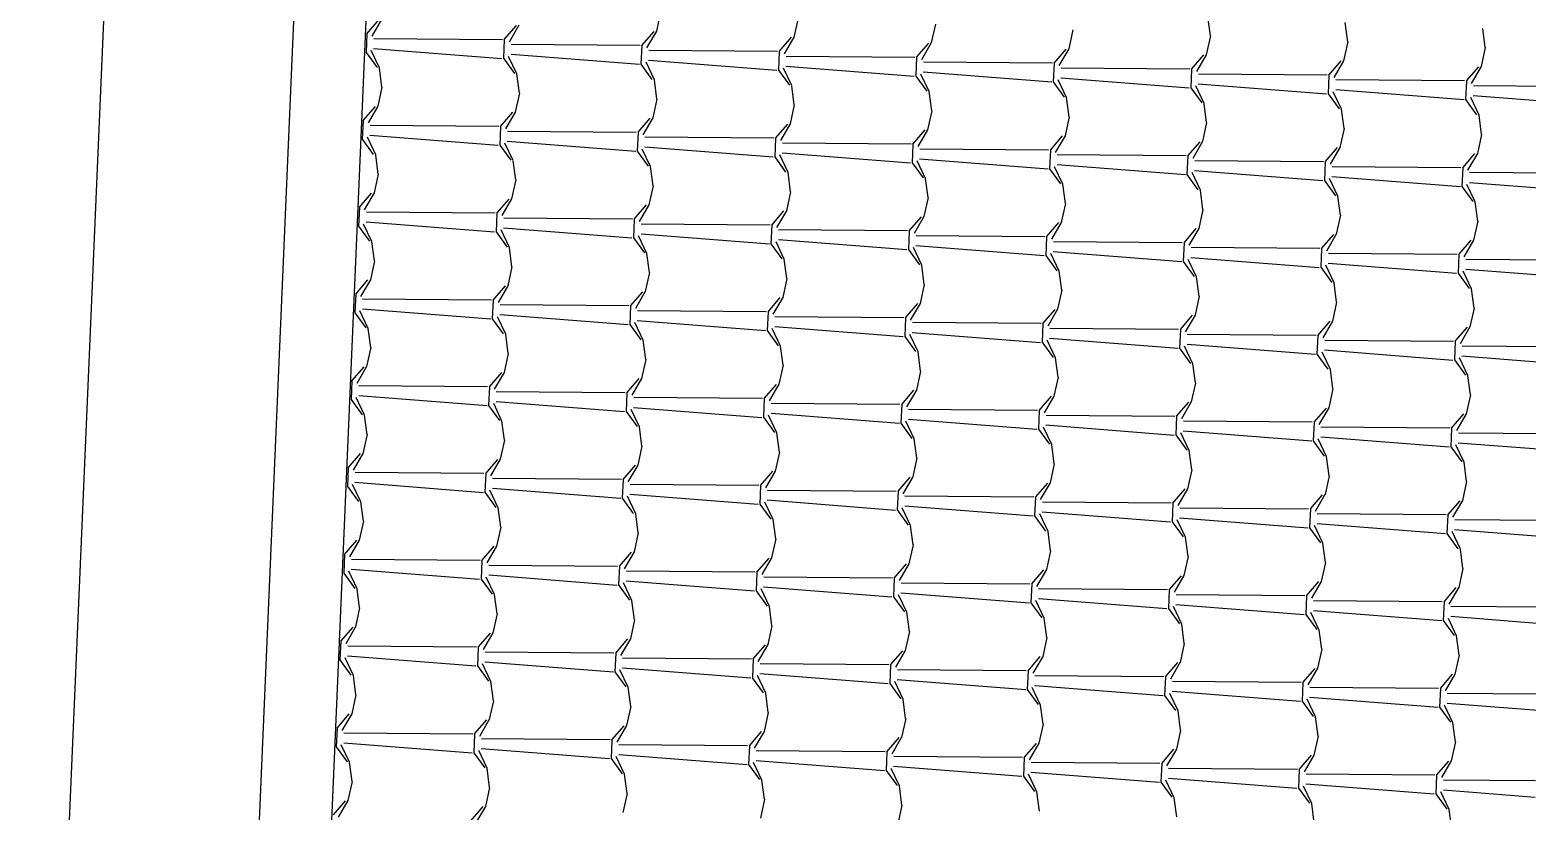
# Model space of a CAD drawing. Extents: x 1037 to 14540, y 1034 to 18285.
# Drawn here: x 6013.7 to 6427.2, y 2553.9 to 2769.7 of the extents above; entities that cross this region are included whole.
import ezdxf

# ---------------------------------------------------------------- set-up
doc = ezdxf.new("R2010")
doc.units = 0
doc.header["$LTSCALE"] = 100
doc.header["$MEASUREMENT"] = 0
doc.layers.get('0').update_dxf_attribs({"color": 240, "linetype": 'CONTINUOUS'})
doc.layers.add('proiezioni', color=252, linetype='CONTINUOUS')
doc.layers.add('retini copertura', color=32, linetype='CONTINUOUS')

# ---------------------------------------------------------------- blocks, each defined once
blk = doc.blocks.new('*X1855')
at = {"color": 0}
for p, q in [((7.6733, 27.6736), (7.7071, 27.7128)), ((7.7137, 27.7133), (7.6867, 27.6669)), ((8.4846, 27.733), (8.473, 27.6807)), ((8.8642, 27.7167), (8.8527, 27.6644)), ((10.0032, 27.6679), (9.9962, 27.721)), ((7.6733, 27.6736), (7.671, 27.622)), ((8.0529, 27.6573), (8.0867, 27.6965)), ((8.0934, 27.697), (8.0663, 27.6507)), ((8.4326, 27.641), (8.4664, 27.6802)), ((8.473, 27.6807), (8.446, 27.6344)), ((9.2439, 27.7004), (9.2323, 27.6481)), ((9.6235, 27.6842), (9.612, 27.6318)), ((10.0032, 27.6679), (9.9917, 27.6155)), ((10.3828, 27.6516), (10.3758, 27.7048)), ((10.7625, 27.6353), (10.7555, 27.6885)), ((7.708, 27.579), (7.685, 27.6275)), ((7.6917, 27.6332), (8.0464, 27.6055)), ((7.6924, 27.6609), (8.0481, 27.6581)), ((8.0529, 27.6573), (8.0507, 27.6057)), ((8.072, 27.6446), (8.4277, 27.6418)), ((8.4326, 27.641), (8.4303, 27.5894)), ((8.4517, 27.6283), (8.8074, 27.6255)), ((8.8122, 27.6248), (8.81, 27.5731)), ((8.8122, 27.6247), (8.846, 27.6639)), ((8.8527, 27.6644), (8.8256, 27.6181)), ((9.1919, 27.6085), (9.2257, 27.6476)), ((9.2323, 27.6481), (9.2053, 27.6018)), ((9.5715, 27.5922), (9.6053, 27.6313)), ((9.612, 27.6318), (9.5849, 27.5855)), ((10.3829, 27.6516), (10.3713, 27.5992)), ((10.7625, 27.6353), (10.751, 27.5829)), ((7.671, 27.622), (7.7014, 27.5801)), ((8.0507, 27.6057), (8.081, 27.5638)), ((8.0876, 27.5627), (8.0646, 27.6112)), ((8.0714, 27.6169), (8.426, 27.5892)), ((8.4303, 27.5894), (8.4607, 27.5475)), ((8.4673, 27.5465), (8.4443, 27.5949)), ((8.451, 27.6007), (8.8057, 27.5729)), ((8.8307, 27.5844), (9.1853, 27.5567)), ((8.8313, 27.612), (9.187, 27.6092)), ((9.1919, 27.6085), (9.1896, 27.5568)), ((9.211, 27.5957), (9.5667, 27.5929)), ((9.5715, 27.5922), (9.5693, 27.5405)), ((9.9512, 27.5759), (9.985, 27.615)), ((9.9916, 27.6155), (9.9646, 27.5692)), ((10.3308, 27.5596), (10.3646, 27.5987)), ((10.3713, 27.5992), (10.3442, 27.5529)), ((10.7509, 27.5829), (10.7239, 27.5366)), ((7.715, 27.5258), (7.7079, 27.579)), ((8.0946, 27.5096), (8.0876, 27.5627)), ((8.4743, 27.4933), (8.4673, 27.5464)), ((8.81, 27.5731), (8.8403, 27.5312)), ((8.8469, 27.5302), (8.8239, 27.5786)), ((9.1896, 27.5568), (9.22, 27.5149)), ((9.2266, 27.5139), (9.2036, 27.5623)), ((9.2103, 27.5681), (9.565, 27.5404)), ((9.6062, 27.4976), (9.5832, 27.546)), ((9.59, 27.5518), (9.9447, 27.5241)), ((9.5906, 27.5794), (9.9463, 27.5766)), ((9.9512, 27.5759), (9.9489, 27.5242)), ((9.9703, 27.5631), (10.326, 27.5603)), ((10.3308, 27.5596), (10.3286, 27.5079)), ((10.3499, 27.5468), (10.7056, 27.544)), ((10.7105, 27.5433), (10.7082, 27.4916)), ((10.7105, 27.5433), (10.7443, 27.5824)), ((7.715, 27.5258), (7.7034, 27.4735)), ((8.0946, 27.5096), (8.0831, 27.4572)), ((8.8539, 27.477), (8.8469, 27.5301)), ((9.2336, 27.4607), (9.2266, 27.5139)), ((9.5693, 27.5405), (9.5996, 27.4986)), ((9.9489, 27.5242), (9.9793, 27.4823)), ((9.9859, 27.4813), (9.9629, 27.5297)), ((9.9696, 27.5355), (10.3243, 27.5078)), ((10.3286, 27.5079), (10.3589, 27.466)), ((10.3655, 27.465), (10.3425, 27.5135)), ((10.3493, 27.5192), (10.704, 27.4915)), ((10.729, 27.5029), (10.9675, 27.4843)), ((10.7296, 27.5305), (10.9691, 27.5287)), ((7.663, 27.4338), (7.6968, 27.473)), ((7.7034, 27.4735), (7.6764, 27.4272)), ((8.4743, 27.4933), (8.4627, 27.4409)), ((8.854, 27.477), (8.8424, 27.4246)), ((9.2336, 27.4607), (9.2221, 27.4083)), ((9.6132, 27.4444), (9.6062, 27.4976)), ((9.9929, 27.4281), (9.9859, 27.4813)), ((10.3725, 27.4118), (10.3655, 27.465)), ((10.7082, 27.4916), (10.7386, 27.4497)), ((10.7452, 27.4487), (10.7222, 27.4972)), ((7.663, 27.4339), (7.6607, 27.3822)), ((7.6821, 27.4211), (8.0378, 27.4183)), ((8.0426, 27.4176), (8.0404, 27.3659)), ((8.0426, 27.4176), (8.0764, 27.4567)), ((8.0831, 27.4572), (8.056, 27.4109)), ((8.4223, 27.4013), (8.4561, 27.4404)), ((8.4627, 27.4409), (8.4357, 27.3946)), ((8.8019, 27.385), (8.8357, 27.4241)), ((8.8424, 27.4246), (8.8154, 27.3783)), ((9.6133, 27.4444), (9.6017, 27.392)), ((9.9929, 27.4281), (9.9814, 27.3757)), ((10.7522, 27.3955), (10.7452, 27.4487)), ((7.6607, 27.3822), (7.6911, 27.3403)), ((7.6977, 27.3393), (7.6747, 27.3877)), ((7.6815, 27.3935), (8.0361, 27.3658)), ((8.0611, 27.3772), (8.4158, 27.3495)), ((8.0617, 27.4048), (8.4174, 27.402)), ((8.4223, 27.4013), (8.42, 27.3496)), ((8.4414, 27.3885), (8.7971, 27.3857)), ((8.8019, 27.385), (8.7997, 27.3333)), ((9.1816, 27.3687), (9.2154, 27.4078)), ((9.222, 27.4083), (9.195, 27.362)), ((9.5612, 27.3524), (9.595, 27.3915)), ((9.6017, 27.392), (9.5747, 27.3457)), ((10.3726, 27.4118), (10.361, 27.3594)), ((10.7522, 27.3955), (10.7407, 27.3431)), ((7.7047, 27.2861), (7.6977, 27.3392)), ((8.0404, 27.3659), (8.0707, 27.324)), ((8.0773, 27.323), (8.0543, 27.3714)), ((8.42, 27.3496), (8.4504, 27.3077)), ((8.457, 27.3067), (8.434, 27.3551)), ((8.4408, 27.3609), (8.7954, 27.3332)), ((8.8366, 27.2904), (8.8136, 27.3388)), ((8.8204, 27.3446), (9.1751, 27.3169)), ((8.821, 27.3722), (9.1767, 27.3694)), ((9.1816, 27.3687), (9.1793, 27.317)), ((9.2007, 27.3559), (9.5564, 27.3532)), ((9.5612, 27.3524), (9.559, 27.3007)), ((9.5803, 27.3396), (9.936, 27.3369)), ((9.9409, 27.3361), (9.9386, 27.2844)), ((9.9409, 27.3361), (9.9747, 27.3752)), ((9.9813, 27.3757), (9.9543, 27.3294)), ((10.3205, 27.3198), (10.3543, 27.3589)), ((10.361, 27.3594), (10.334, 27.3131)), ((10.7002, 27.3035), (10.734, 27.3426)), ((10.7406, 27.3432), (10.7136, 27.2968)), ((8.0843, 27.2698), (8.0773, 27.3229)), ((8.464, 27.2535), (8.457, 27.3067)), ((8.7997, 27.3333), (8.83, 27.2914)), ((9.1793, 27.317), (9.2097, 27.2751)), ((9.2163, 27.2741), (9.1933, 27.3226)), ((9.2001, 27.3283), (9.5547, 27.3006)), ((9.559, 27.3007), (9.5893, 27.2588)), ((9.5959, 27.2578), (9.5729, 27.3063)), ((9.5797, 27.312), (9.9344, 27.2843)), ((9.9594, 27.2957), (10.314, 27.268)), ((9.96, 27.3233), (10.3157, 27.3206)), ((10.3205, 27.3198), (10.3183, 27.2681)), ((10.3396, 27.3071), (10.6953, 27.3043)), ((10.7002, 27.3035), (10.6979, 27.2518)), ((7.7047, 27.2861), (7.6931, 27.2337)), ((8.0844, 27.2698), (8.0728, 27.2174)), ((8.464, 27.2535), (8.4525, 27.2011)), ((8.8436, 27.2372), (8.8366, 27.2904)), ((9.2233, 27.2209), (9.2163, 27.2741)), ((9.6029, 27.2046), (9.5959, 27.2578)), ((9.9386, 27.2844), (9.969, 27.2425)), ((9.9756, 27.2415), (9.9526, 27.29)), ((10.3183, 27.2681), (10.3486, 27.2262)), ((10.3552, 27.2252), (10.3323, 27.2737)), ((10.339, 27.2794), (10.6937, 27.2517)), ((10.7349, 27.2089), (10.7119, 27.2574)), ((10.7187, 27.2631), (10.9591, 27.2443)), ((10.7193, 27.2908), (10.9606, 27.2889)), ((7.6527, 27.1941), (7.6865, 27.2332)), ((7.6932, 27.2337), (7.6661, 27.1874)), ((8.0323, 27.1778), (8.0661, 27.2169)), ((8.0728, 27.2174), (8.0458, 27.1711)), ((8.8437, 27.2372), (8.8321, 27.1848)), ((9.2233, 27.2209), (9.2118, 27.1685)), ((9.9826, 27.1883), (9.9756, 27.2415)), ((10.3623, 27.172), (10.3552, 27.2252)), ((10.6979, 27.2518), (10.7283, 27.2099)), ((7.6527, 27.1941), (7.6505, 27.1424)), ((7.6718, 27.1813), (8.0275, 27.1785)), ((8.0323, 27.1778), (8.0301, 27.1261)), ((8.412, 27.1615), (8.4458, 27.2006)), ((8.4525, 27.2011), (8.4254, 27.1548)), ((8.7916, 27.1452), (8.8254, 27.1843)), ((8.8321, 27.1848), (8.8051, 27.1385)), ((9.603, 27.2046), (9.5914, 27.1522)), ((9.9826, 27.1883), (9.9711, 27.1359)), ((10.3623, 27.172), (10.3507, 27.1196)), ((10.7419, 27.1557), (10.7349, 27.2089)), ((7.6504, 27.1424), (7.6808, 27.1005)), ((7.6874, 27.0995), (7.6644, 27.1479)), ((7.6712, 27.1537), (8.0258, 27.126)), ((8.067, 27.0832), (8.0441, 27.1317)), ((8.0508, 27.1374), (8.4055, 27.1097)), ((8.0514, 27.165), (8.4071, 27.1623)), ((8.412, 27.1615), (8.4098, 27.1098)), ((8.4311, 27.1487), (8.7868, 27.146)), ((8.7916, 27.1452), (8.7894, 27.0935)), ((8.8107, 27.1324), (9.1664, 27.1297)), ((9.1713, 27.1289), (9.1691, 27.0772)), ((9.1713, 27.1289), (9.2051, 27.168)), ((9.2118, 27.1685), (9.1847, 27.1222)), ((9.5509, 27.1126), (9.5847, 27.1517)), ((9.5914, 27.1522), (9.5644, 27.1059)), ((9.9306, 27.0963), (9.9644, 27.1354)), ((9.9711, 27.136), (9.944, 27.0896)), ((10.7419, 27.1557), (10.7304, 27.1033)), ((7.6944, 27.0463), (7.6874, 27.0995)), ((8.0301, 27.1261), (8.0604, 27.0842)), ((8.4097, 27.1098), (8.4401, 27.0679)), ((8.4467, 27.0669), (8.4237, 27.1154)), ((8.4305, 27.1211), (8.7851, 27.0934)), ((8.7894, 27.0935), (8.8197, 27.0516)), ((8.8263, 27.0506), (8.8034, 27.0991)), ((8.8101, 27.1048), (9.1648, 27.0771)), ((9.1898, 27.0885), (9.5444, 27.0608)), ((9.1904, 27.1162), (9.5461, 27.1134)), ((9.5509, 27.1126), (9.5487, 27.0609)), ((9.57, 27.0999), (9.9257, 27.0971)), ((9.9306, 27.0963), (9.9284, 27.0446)), ((10.3102, 27.08), (10.344, 27.1191)), ((10.3507, 27.1197), (10.3237, 27.0733)), ((10.6899, 27.0637), (10.7237, 27.1029)), ((10.7304, 27.1034), (10.7033, 27.0571)), ((7.6944, 27.0463), (7.6829, 26.9939)), ((8.074, 27.03), (8.067, 27.0832)), ((8.4537, 27.0137), (8.4467, 27.0669)), ((8.8333, 26.9974), (8.8263, 27.0506)), ((9.169, 27.0772), (9.1994, 27.0353)), ((9.206, 27.0343), (9.183, 27.0828)), ((9.5487, 27.0609), (9.579, 27.019)), ((9.5856, 27.018), (9.5627, 27.0665)), ((9.5694, 27.0722), (9.9241, 27.0445)), ((9.9653, 27.0017), (9.9423, 27.0502)), ((9.9491, 27.0559), (10.3037, 27.0282)), ((9.9497, 27.0836), (10.3054, 27.0808)), ((10.3102, 27.08), (10.308, 27.0284)), ((10.3293, 27.0673), (10.685, 27.0645)), ((10.6899, 27.0637), (10.6877, 27.0121)), ((10.709, 27.051), (10.9522, 27.0491)), ((8.0741, 27.03), (8.0625, 26.9776)), ((8.4537, 27.0137), (8.4422, 26.9613)), ((9.213, 26.9811), (9.206, 27.0343)), ((9.5927, 26.9648), (9.5856, 27.018)), ((9.9284, 27.0446), (9.9587, 27.0028)), ((10.308, 27.0283), (10.3383, 26.9865)), ((10.3449, 26.9854), (10.322, 27.0339)), ((10.3287, 27.0396), (10.6834, 27.0119)), ((10.6877, 27.0121), (10.718, 26.9702)), ((10.7246, 26.9691), (10.7016, 27.0176)), ((10.7084, 27.0233), (10.9506, 27.0044)), ((7.6424, 26.9543), (7.6762, 26.9934)), ((7.6829, 26.9939), (7.6558, 26.9476)), ((8.022, 26.938), (8.0559, 26.9771)), ((8.0625, 26.9776), (8.0355, 26.9313)), ((8.8334, 26.9974), (8.8218, 26.945)), ((9.213, 26.9811), (9.2015, 26.9287)), ((9.5927, 26.9648), (9.5811, 26.9124)), ((9.9723, 26.9485), (9.9653, 27.0017)), ((10.352, 26.9322), (10.3449, 26.9854)), ((10.7316, 26.9159), (10.7246, 26.9691)), ((7.6424, 26.9543), (7.6402, 26.9026)), ((7.6615, 26.9415), (8.0172, 26.9388)), ((8.022, 26.938), (8.0198, 26.8863)), ((8.0411, 26.9253), (8.3968, 26.9225)), ((8.4017, 26.9217), (8.3995, 26.87)), ((8.4017, 26.9217), (8.4355, 26.9608)), ((8.4422, 26.9613), (8.4151, 26.915)), ((8.7813, 26.9054), (8.8152, 26.9445)), ((8.8218, 26.9451), (8.7948, 26.8987)), ((9.161, 26.8891), (9.1948, 26.9282)), ((9.2015, 26.9288), (9.1744, 26.8824)), ((9.9723, 26.9485), (9.9608, 26.8961)), ((10.352, 26.9322), (10.3404, 26.8799)), ((7.6402, 26.9026), (7.6705, 26.8607)), ((7.6771, 26.8597), (7.6541, 26.9082)), ((7.6609, 26.9139), (8.0155, 26.8862)), ((8.0198, 26.8863), (8.0501, 26.8444)), ((8.0567, 26.8434), (8.0338, 26.8919)), ((8.0405, 26.8976), (8.3952, 26.8699)), ((8.4202, 26.8813), (8.7748, 26.8536)), ((8.4208, 26.909), (8.7765, 26.9062)), ((8.7813, 26.9054), (8.7791, 26.8537)), ((8.8004, 26.8927), (9.1561, 26.8899)), ((9.161, 26.8891), (9.1588, 26.8375)), ((9.5406, 26.8728), (9.5745, 26.912)), ((9.5811, 26.9125), (9.5541, 26.8662)), ((9.9203, 26.8565), (9.9541, 26.8957)), ((9.9608, 26.8962), (9.9337, 26.8499)), ((10.3404, 26.8799), (10.3134, 26.8336)), ((10.7316, 26.9159), (10.7201, 26.8636)), ((7.6841, 26.8065), (7.6771, 26.8597)), ((8.0637, 26.7902), (8.0567, 26.8434)), ((8.3995, 26.87), (8.4298, 26.8281)), ((8.4364, 26.8271), (8.4134, 26.8756)), ((8.7791, 26.8537), (8.8094, 26.8118)), ((8.816, 26.8108), (8.7931, 26.8593)), ((8.7998, 26.865), (9.1545, 26.8373)), ((9.1957, 26.7945), (9.1727, 26.843)), ((9.1795, 26.8487), (9.5341, 26.821)), ((9.1801, 26.8764), (9.5358, 26.8736)), ((9.5406, 26.8728), (9.5384, 26.8212)), ((9.5597, 26.8601), (9.9154, 26.8573)), ((9.9203, 26.8565), (9.9181, 26.8049)), ((9.9394, 26.8438), (10.2951, 26.841)), ((10.2999, 26.8402), (10.2977, 26.7886)), ((10.2999, 26.8402), (10.3338, 26.8794)), ((10.6796, 26.8239), (10.7134, 26.8631)), ((10.7201, 26.8636), (10.693, 26.8173)), ((7.6841, 26.8065), (7.6726, 26.7541)), ((8.4434, 26.7739), (8.4364, 26.8271)), ((8.8231, 26.7576), (8.816, 26.8108)), ((9.1588, 26.8374), (9.1891, 26.7956)), ((9.5384, 26.8212), (9.5687, 26.7793)), ((9.5753, 26.7782), (9.5524, 26.8267)), ((9.5591, 26.8324), (9.9138, 26.8047)), ((9.9181, 26.8049), (9.9484, 26.763)), ((9.955, 26.7619), (9.932, 26.8104)), ((9.9388, 26.8161), (10.2934, 26.7884)), ((10.3184, 26.7999), (10.6731, 26.7721)), ((10.319, 26.8275), (10.6747, 26.8247)), ((10.6796, 26.824), (10.6774, 26.7723)), ((10.6987, 26.8112), (10.9438, 26.8093)), ((8.0638, 26.7902), (8.0522, 26.7378)), ((8.4434, 26.7739), (8.4319, 26.7215)), ((8.8231, 26.7576), (8.8115, 26.7052)), ((9.2027, 26.7413), (9.1957, 26.7945)), ((9.5824, 26.725), (9.5753, 26.7782)), ((9.962, 26.7088), (9.955, 26.7619)), ((10.2977, 26.7886), (10.328, 26.7467)), ((10.3346, 26.7456), (10.3117, 26.7941)), ((10.6774, 26.7723), (10.7077, 26.7304)), ((10.7143, 26.7294), (10.6913, 26.7778)), ((10.6981, 26.7836), (10.9422, 26.7645)), ((7.6321, 26.7145), (7.6299, 26.6628)), ((7.6321, 26.7145), (7.6659, 26.7536)), ((7.6726, 26.7541), (7.6455, 26.7078)), ((8.0118, 26.6982), (8.0456, 26.7373)), ((8.0522, 26.7379), (8.0252, 26.6915)), ((8.3914, 26.6819), (8.4252, 26.7211)), ((8.4319, 26.7216), (8.4048, 26.6752)), ((9.2027, 26.7413), (9.1912, 26.689)), ((9.5824, 26.725), (9.5708, 26.6727)), ((10.3417, 26.6925), (10.3347, 26.7456)), ((10.7213, 26.6762), (10.7143, 26.7293)), ((7.6506, 26.6741), (8.0053, 26.6464)), ((7.6512, 26.7018), (8.0069, 26.699)), ((8.0117, 26.6982), (8.0095, 26.6466)), ((8.0308, 26.6855), (8.3865, 26.6827)), ((8.3914, 26.6819), (8.3892, 26.6303)), ((8.7711, 26.6656), (8.8049, 26.7048)), ((8.8115, 26.7053), (8.7845, 26.659)), ((9.1507, 26.6493), (9.1845, 26.6885)), ((9.1912, 26.689), (9.1641, 26.6427)), ((9.962, 26.7087), (9.9505, 26.6564)), ((10.3417, 26.6925), (10.3301, 26.6401)), ((10.7214, 26.6762), (10.7098, 26.6238)), ((7.6299, 26.6628), (7.6602, 26.6209)), ((7.6668, 26.6199), (7.6438, 26.6684)), ((8.0095, 26.6465), (8.0398, 26.6047)), ((8.0465, 26.6036), (8.0235, 26.6521)), ((8.0303, 26.6578), (8.3849, 26.6301)), ((8.4261, 26.5873), (8.4031, 26.6358)), ((8.4099, 26.6415), (8.7646, 26.6138)), ((8.4105, 26.6692), (8.7662, 26.6664)), ((8.771, 26.6656), (8.7688, 26.614)), ((8.7901, 26.6529), (9.1458, 26.6501)), ((9.1507, 26.6493), (9.1485, 26.5977)), ((9.1698, 26.6366), (9.5255, 26.6338)), ((9.5303, 26.6331), (9.5281, 26.5814)), ((9.5304, 26.633), (9.5642, 26.6722)), ((9.5708, 26.6727), (9.5438, 26.6264)), ((9.91, 26.6167), (9.9438, 26.6559)), ((9.9505, 26.6564), (9.9234, 26.6101)), ((10.2897, 26.6005), (10.3235, 26.6396)), ((10.3301, 26.6401), (10.3031, 26.5938)), ((7.6738, 26.5667), (7.6668, 26.6199)), ((8.0535, 26.5504), (8.0464, 26.6036)), ((8.3892, 26.6302), (8.4195, 26.5884)), ((8.7688, 26.614), (8.7992, 26.5721)), ((8.8058, 26.571), (8.7828, 26.6195)), ((8.7896, 26.6252), (9.1442, 26.5975)), ((9.1485, 26.5977), (9.1788, 26.5558)), ((9.1854, 26.5547), (9.1624, 26.6032)), ((9.1692, 26.609), (9.5239, 26.5813)), ((9.5489, 26.5927), (9.9035, 26.565)), ((9.5494, 26.6203), (9.9051, 26.6175)), ((9.91, 26.6168), (9.9078, 26.5651)), ((9.9291, 26.604), (10.2848, 26.6012)), ((10.2896, 26.6005), (10.2874, 26.5488)), ((10.6693, 26.5842), (10.7031, 26.6233)), ((10.7098, 26.6238), (10.6827, 26.5775)), ((7.6738, 26.5667), (7.6623, 26.5143)), ((8.0535, 26.5504), (8.0419, 26.4981)), ((8.4331, 26.5341), (8.4261, 26.5873)), ((8.8128, 26.5179), (8.8057, 26.571)), ((9.1924, 26.5016), (9.1854, 26.5547)), ((9.5281, 26.5814), (9.5585, 26.5395)), ((9.5651, 26.5385), (9.5421, 26.5869)), ((9.9078, 26.5651), (9.9381, 26.5232)), ((9.9447, 26.5222), (9.9217, 26.5706)), ((9.9285, 26.5764), (10.2832, 26.5487)), ((10.3244, 26.5059), (10.3014, 26.5543)), ((10.3082, 26.5601), (10.6628, 26.5324)), ((10.3087, 26.5877), (10.6644, 26.5849)), ((10.6693, 26.5842), (10.6671, 26.5325)), ((10.6884, 26.5714), (10.9353, 26.5695)), ((7.6218, 26.4747), (7.6556, 26.5139)), ((7.6623, 26.5144), (7.6352, 26.4681)), ((8.4331, 26.5341), (8.4216, 26.4818)), ((8.8128, 26.5178), (8.8012, 26.4655)), ((9.5721, 26.4853), (9.5651, 26.5384)), ((9.9517, 26.469), (9.9447, 26.5221)), ((10.2874, 26.5488), (10.3178, 26.5069)), ((10.6671, 26.5325), (10.6974, 26.4906)), ((10.704, 26.4896), (10.681, 26.538)), ((10.6878, 26.5438), (10.9338, 26.5246)), ((7.6218, 26.4747), (7.6196, 26.4231)), ((8.0015, 26.4584), (8.0353, 26.4976)), ((8.0419, 26.4981), (8.0149, 26.4518)), ((8.3811, 26.4421), (8.4149, 26.4813)), ((8.4216, 26.4818), (8.3945, 26.4355)), ((9.1924, 26.5016), (9.1809, 26.4492)), ((9.5721, 26.4853), (9.5605, 26.4329)), ((9.9518, 26.469), (9.9402, 26.4166)), ((10.3314, 26.4527), (10.3244, 26.5059)), ((10.711, 26.4364), (10.704, 26.4896)), ((7.6565, 26.3801), (7.6335, 26.4286)), ((7.6403, 26.4344), (7.995, 26.4066)), ((7.6409, 26.462), (7.9966, 26.4592)), ((8.0015, 26.4584), (7.9992, 26.4068)), ((8.0205, 26.4457), (8.3762, 26.4429)), ((8.3811, 26.4422), (8.3789, 26.3905)), ((8.4002, 26.4294), (8.7559, 26.4266)), ((8.7608, 26.4259), (8.7585, 26.3742)), ((8.7608, 26.4258), (8.7946, 26.465)), ((8.8012, 26.4655), (8.7742, 26.4192)), ((9.1404, 26.4096), (9.1742, 26.4487)), ((9.1809, 26.4492), (9.1538, 26.4029)), ((9.5201, 26.3933), (9.5539, 26.4324)), ((9.5605, 26.4329), (9.5335, 26.3866)), ((10.3314, 26.4527), (10.3199, 26.4003)), ((10.7111, 26.4364), (10.6995, 26.384)), ((7.6196, 26.4231), (7.6499, 26.3812)), ((7.9992, 26.4068), (8.0296, 26.3649)), ((8.0362, 26.3639), (8.0132, 26.4123)), ((8.02, 26.4181), (8.3746, 26.3904)), ((8.3789, 26.3905), (8.4092, 26.3486)), ((8.4158, 26.3476), (8.3928, 26.396)), ((8.3996, 26.4018), (8.7543, 26.3741)), ((8.7793, 26.3855), (9.1339, 26.3578)), ((8.7798, 26.4131), (9.1355, 26.4103)), ((9.1404, 26.4096), (9.1382, 26.3579)), ((9.1595, 26.3968), (9.5152, 26.394)), ((9.5201, 26.3933), (9.5178, 26.3416)), ((9.8997, 26.377), (9.9335, 26.4161)), ((9.9402, 26.4166), (9.9131, 26.3703)), ((10.2794, 26.3607), (10.3132, 26.3998)), ((10.3198, 26.4003), (10.2928, 26.354)), ((10.6995, 26.384), (10.6724, 26.3377)), ((7.6635, 26.3269), (7.6565, 26.3801)), ((8.0432, 26.3107), (8.0361, 26.3638)), ((8.4228, 26.2944), (8.4158, 26.3475)), ((8.7585, 26.3742), (8.7889, 26.3323)), ((8.7955, 26.3313), (8.7725, 26.3797)), ((9.1382, 26.3579), (9.1685, 26.316)), ((9.1751, 26.315), (9.1521, 26.3634)), ((9.1589, 26.3692), (9.5136, 26.3415)), ((9.5548, 26.2987), (9.5318, 26.3471)), ((9.5386, 26.3529), (9.8932, 26.3252)), ((9.5391, 26.3805), (9.8948, 26.3778)), ((9.8997, 26.377), (9.8975, 26.3253)), ((9.9188, 26.3642), (10.2745, 26.3615)), ((10.2794, 26.3607), (10.2771, 26.309)), ((10.2984, 26.3479), (10.6541, 26.3452)), ((10.659, 26.3444), (10.6568, 26.2927)), ((10.659, 26.3444), (10.6928, 26.3835)), ((7.6635, 26.3269), (7.652, 26.2746)), ((8.0432, 26.3107), (8.0316, 26.2583)), ((8.8025, 26.2781), (8.7955, 26.3312)), ((9.1821, 26.2618), (9.1751, 26.315)), ((9.5178, 26.3416), (9.5482, 26.2997)), ((9.8975, 26.3253), (9.9278, 26.2834)), ((9.9344, 26.2824), (9.9114, 26.3308)), ((9.9182, 26.3366), (10.2729, 26.3089)), ((10.2771, 26.309), (10.3075, 26.2671)), ((10.3141, 26.2661), (10.2911, 26.3146)), ((10.2979, 26.3203), (10.6525, 26.2926)), ((10.6775, 26.304), (10.9253, 26.2846)), ((10.6781, 26.3317), (10.9269, 26.3297)), ((7.6115, 26.2349), (7.6453, 26.2741)), ((7.652, 26.2746), (7.6249, 26.2283)), ((8.4228, 26.2944), (8.4113, 26.242)), ((8.8025, 26.2781), (8.791, 26.2257)), ((9.1822, 26.2618), (9.1706, 26.2094)), ((9.5618, 26.2455), (9.5548, 26.2987)), ((9.9414, 26.2292), (9.9344, 26.2824)), ((10.3211, 26.2129), (10.3141, 26.2661)), ((10.6568, 26.2927), (10.6871, 26.2508)), ((10.6937, 26.2498), (10.6707, 26.2983)), ((7.6115, 26.235), (7.6093, 26.1833)), ((7.6306, 26.2222), (7.9863, 26.2194)), ((7.9912, 26.2187), (7.9889, 26.167)), ((7.9912, 26.2187), (8.025, 26.2578)), ((8.0316, 26.2583), (8.0046, 26.212)), ((8.3708, 26.2024), (8.4046, 26.2415)), ((8.4113, 26.242), (8.3842, 26.1957)), ((8.7505, 26.1861), (8.7843, 26.2252)), ((8.7909, 26.2257), (8.7639, 26.1794)), ((9.5618, 26.2455), (9.5503, 26.1931)), ((9.9415, 26.2292), (9.9299, 26.1768)), ((10.7007, 26.1966), (10.6937, 26.2498)), ((7.6093, 26.1833), (7.6396, 26.1414)), ((7.6462, 26.1404), (7.6232, 26.1888)), ((7.63, 26.1946), (7.9847, 26.1669)), ((8.0097, 26.1783), (8.3643, 26.1506)), ((8.0102, 26.2059), (8.366, 26.2031)), ((8.3708, 26.2024), (8.3686, 26.1507)), ((8.3899, 26.1896), (8.7456, 26.1869)), ((8.7505, 26.1861), (8.7482, 26.1344)), ((9.1301, 26.1698), (9.1639, 26.2089)), ((9.1706, 26.2094), (9.1436, 26.1631)), ((9.5098, 26.1535), (9.5436, 26.1926)), ((9.5502, 26.1931), (9.5232, 26.1468)), ((9.9299, 26.1768), (9.9029, 26.1305)), ((10.3211, 26.2129), (10.3096, 26.1605)), ((10.7008, 26.1966), (10.6892, 26.1442)), ((7.6532, 26.0872), (7.6462, 26.1403)), ((7.9889, 26.167), (8.0193, 26.1251)), ((8.0259, 26.1241), (8.0029, 26.1725)), ((8.3686, 26.1507), (8.3989, 26.1088)), ((8.4055, 26.1078), (8.3825, 26.1562)), ((8.3893, 26.162), (8.744, 26.1343)), ((8.7852, 26.0915), (8.7622, 26.1399)), ((8.769, 26.1457), (9.1236, 26.118)), ((8.7695, 26.1733), (9.1253, 26.1706)), ((9.1301, 26.1698), (9.1279, 26.1181)), ((9.1492, 26.157), (9.5049, 26.1543)), ((9.5098, 26.1535), (9.5075, 26.1018)), ((9.5288, 26.1408), (9.8846, 26.138)), ((9.8894, 26.1372), (9.8872, 26.0855)), ((9.8894, 26.1372), (9.9232, 26.1763)), ((10.2691, 26.1209), (10.3029, 26.16)), ((10.3095, 26.1605), (10.2825, 26.1142)), ((10.6487, 26.1046), (10.6825, 26.1437)), ((10.6892, 26.1443), (10.6622, 26.0979)), ((8.0329, 26.0709), (8.0259, 26.1241)), ((8.4125, 26.0546), (8.4055, 26.1078)), ((8.7482, 26.1344), (8.7786, 26.0925)), ((9.1279, 26.1181), (9.1582, 26.0762)), ((9.1648, 26.0752), (9.1418, 26.1237)), ((9.1486, 26.1294), (9.5033, 26.1017)), ((9.5075, 26.1018), (9.5379, 26.0599)), ((9.5445, 26.0589), (9.5215, 26.1074)), ((9.5283, 26.1131), (9.8829, 26.0854)), ((9.9079, 26.0968), (10.2626, 26.0691)), ((9.9085, 26.1245), (10.2642, 26.1217)), ((10.2691, 26.1209), (10.2668, 26.0692)), ((10.2881, 26.1082), (10.6439, 26.1054)), ((10.6487, 26.1046), (10.6465, 26.0529)), ((7.6532, 26.0872), (7.6417, 26.0348)), ((8.0329, 26.0709), (8.0214, 26.0185)), ((8.4126, 26.0546), (8.401, 26.0022)), ((8.7922, 26.0383), (8.7852, 26.0915)), ((9.1718, 26.022), (9.1648, 26.0752)), ((9.5515, 26.0057), (9.5445, 26.0589)), ((9.8872, 26.0855), (9.9175, 26.0436)), ((9.9241, 26.0426), (9.9011, 26.0911)), ((10.2668, 26.0692), (10.2972, 26.0273)), ((10.3038, 26.0263), (10.2808, 26.0748)), ((10.2876, 26.0805), (10.6422, 26.0528)), ((10.6465, 26.0529), (10.6768, 26.011)), ((10.6834, 26.01), (10.6605, 26.0585)), ((10.6672, 26.0642), (10.9169, 26.0447)), ((10.6678, 26.0919), (10.9185, 26.0899)), ((7.6012, 25.9952), (7.635, 26.0343)), ((7.6417, 26.0348), (7.6147, 25.9885)), ((7.9809, 25.9789), (8.0147, 26.018)), ((8.0214, 26.0185), (7.9943, 25.9722)), ((8.7922, 26.0383), (8.7807, 25.9859)), ((9.1719, 26.022), (9.1603, 25.9696)), ((9.9311, 25.9894), (9.9241, 26.0426)), ((10.3108, 25.9731), (10.3038, 26.0263)), ((7.6012, 25.9952), (7.599, 25.9435)), ((7.6203, 25.9824), (7.976, 25.9797)), ((7.9809, 25.9789), (7.9787, 25.9272)), ((8.3605, 25.9626), (8.3943, 26.0017)), ((8.401, 26.0022), (8.374, 25.9559)), ((8.7402, 25.9463), (8.774, 25.9854)), ((8.7807, 25.9859), (8.7536, 25.9396)), ((9.5515, 26.0057), (9.54, 25.9533)), ((9.9312, 25.9894), (9.9196, 25.937)), ((10.3108, 25.9731), (10.2993, 25.9207)), ((10.6905, 25.9568), (10.6834, 26.01)), ((7.599, 25.9435), (7.6293, 25.9016)), ((7.6359, 25.9006), (7.613, 25.9491)), ((7.6198, 25.9548), (7.9744, 25.9271)), ((8.0156, 25.8843), (7.9926, 25.9328)), ((7.9994, 25.9385), (8.3541, 25.9108)), ((7.9999, 25.9661), (8.3557, 25.9634)), ((8.3605, 25.9626), (8.3583, 25.9109)), ((8.3796, 25.9499), (8.7353, 25.9471)), ((8.7402, 25.9463), (8.738, 25.8946)), ((8.7592, 25.9336), (9.115, 25.9308)), ((9.1198, 25.93), (9.1176, 25.8783)), ((9.1198, 25.93), (9.1536, 25.9691)), ((9.1603, 25.9696), (9.1333, 25.9233)), ((9.4995, 25.9137), (9.5333, 25.9528)), ((9.54, 25.9534), (9.5129, 25.907)), ((9.8791, 25.8974), (9.9129, 25.9365)), ((9.9196, 25.9371), (9.8926, 25.8907)), ((10.6905, 25.9568), (10.6789, 25.9044)), ((7.6429, 25.8474), (7.6359, 25.9006)), ((7.9786, 25.9272), (8.009, 25.8853)), ((8.3583, 25.9109), (8.3886, 25.869)), ((8.3952, 25.868), (8.3723, 25.9165)), ((8.3791, 25.9222), (8.7337, 25.8945)), ((8.7379, 25.8946), (8.7683, 25.8527)), ((8.7749, 25.8517), (8.7519, 25.9002)), ((8.7587, 25.9059), (9.1134, 25.8782)), ((9.1384, 25.8896), (9.493, 25.8619)), ((9.1389, 25.9173), (9.4946, 25.9145)), ((9.4995, 25.9137), (9.4973, 25.862)), ((9.5185, 25.901), (9.8743, 25.8982)), ((9.8791, 25.8974), (9.8769, 25.8458)), ((10.2588, 25.8811), (10.2926, 25.9203)), ((10.2993, 25.9208), (10.2722, 25.8745)), ((10.6384, 25.8648), (10.6723, 25.904)), ((10.6789, 25.9045), (10.6519, 25.8582)), ((7.643, 25.8474), (7.6314, 25.795)), ((8.0226, 25.8311), (8.0156, 25.8843)), ((8.4022, 25.8148), (8.3952, 25.868)), ((8.7819, 25.7985), (8.7749, 25.8517)), ((9.1176, 25.8783), (9.1479, 25.8364)), ((9.1545, 25.8354), (9.1316, 25.8839)), ((9.4972, 25.862), (9.5276, 25.8201)), ((9.5342, 25.8191), (9.5112, 25.8676)), ((9.518, 25.8733), (9.8727, 25.8456)), ((9.9138, 25.8028), (9.8909, 25.8513)), ((9.8977, 25.857), (10.2523, 25.8293)), ((9.8982, 25.8847), (10.2539, 25.8819)), ((10.2588, 25.8811), (10.2566, 25.8295)), ((10.2778, 25.8684), (10.6336, 25.8656)), ((10.6384, 25.8648), (10.6362, 25.8132)), ((10.6575, 25.8521), (10.91, 25.8501)), ((8.0226, 25.8311), (8.0111, 25.7787)), ((8.4023, 25.8148), (8.3907, 25.7624)), ((9.1615, 25.7822), (9.1545, 25.8354)), ((9.5412, 25.7659), (9.5342, 25.8191)), ((9.8769, 25.8457), (9.9072, 25.8039)), ((10.2566, 25.8295), (10.2869, 25.7876)), ((10.2935, 25.7865), (10.2705, 25.835)), ((10.2773, 25.8407), (10.632, 25.813)), ((10.6362, 25.8132), (10.6665, 25.7713)), ((10.6731, 25.7702), (10.6502, 25.8187)), ((10.657, 25.8245), (10.9085, 25.8048)), ((7.5909, 25.7554), (7.6248, 25.7945)), ((7.6314, 25.795), (7.6044, 25.7487)), ((7.9706, 25.7391), (8.0044, 25.7782)), ((8.0111, 25.7787), (7.984, 25.7324)), ((8.7819, 25.7985), (8.7704, 25.7461)), ((9.1616, 25.7822), (9.15, 25.7298)), ((9.5412, 25.7659), (9.5297, 25.7135)), ((9.9209, 25.7496), (9.9138, 25.8028)), ((10.3005, 25.7333), (10.2935, 25.7865)), ((10.6802, 25.7171), (10.6731, 25.7702)), ((7.5909, 25.7554), (7.5887, 25.7037)), ((7.61, 25.7427), (7.9657, 25.7399)), ((7.9706, 25.7391), (7.9684, 25.6874)), ((7.9896, 25.7264), (8.3454, 25.7236)), ((8.3502, 25.7228), (8.348, 25.6711)), ((8.3502, 25.7228), (8.3841, 25.7619)), ((8.3907, 25.7624), (8.3637, 25.7161)), ((8.7299, 25.7065), (8.7637, 25.7456)), ((8.7704, 25.7462), (8.7433, 25.6998)), ((9.1095, 25.6902), (9.1434, 25.7294)), ((9.15, 25.7299), (9.123, 25.6835)), ((9.9209, 25.7496), (9.9093, 25.6973)), ((10.3005, 25.7333), (10.289, 25.681)), ((7.5887, 25.7037), (7.619, 25.6618)), ((7.6256, 25.6608), (7.6027, 25.7093)), ((7.6095, 25.715), (7.9641, 25.6873)), ((7.9684, 25.6874), (7.9987, 25.6455)), ((8.0053, 25.6445), (7.9823, 25.693)), ((7.9891, 25.6987), (8.3438, 25.671)), ((8.3688, 25.6824), (8.7234, 25.6547)), ((8.3693, 25.7101), (8.725, 25.7073)), ((8.7299, 25.7065), (8.7277, 25.6548)), ((8.7489, 25.6938), (9.1047, 25.691)), ((9.1095, 25.6902), (9.1073, 25.6386)), ((9.4892, 25.6739), (9.523, 25.7131)), ((9.5297, 25.7136), (9.5026, 25.6673)), ((9.8688, 25.6576), (9.9027, 25.6968)), ((9.9093, 25.6973), (9.8823, 25.651)), ((10.289, 25.681), (10.2619, 25.6347)), ((10.6802, 25.717), (10.6686, 25.6647)), ((7.6326, 25.6076), (7.6256, 25.6608)), ((8.0123, 25.5913), (8.0053, 25.6445)), ((8.348, 25.6711), (8.3783, 25.6292)), ((8.3849, 25.6282), (8.362, 25.6767)), ((8.7277, 25.6548), (8.758, 25.6129)), ((8.7646, 25.6119), (8.7416, 25.6604)), ((8.7484, 25.6661), (9.1031, 25.6384)), ((9.1442, 25.5956), (9.1213, 25.6441)), ((9.1281, 25.6498), (9.4827, 25.6221)), ((9.1286, 25.6775), (9.4843, 25.6747)), ((9.4892, 25.6739), (9.487, 25.6223)), ((9.5082, 25.6612), (9.864, 25.6584)), ((9.8688, 25.6576), (9.8666, 25.606)), ((9.8879, 25.6449), (10.2436, 25.6421)), ((10.2485, 25.6414), (10.2463, 25.5897)), ((10.2485, 25.6413), (10.2823, 25.6805)), ((10.6281, 25.625), (10.662, 25.6642)), ((10.6686, 25.6647), (10.6416, 25.6184)), ((7.6327, 25.6076), (7.6211, 25.5552)), ((8.3919, 25.575), (8.3849, 25.6282)), ((8.7716, 25.5587), (8.7646, 25.6119)), ((9.1073, 25.6385), (9.1376, 25.5967)), ((9.487, 25.6223), (9.5173, 25.5804)), ((9.5239, 25.5793), (9.5009, 25.6278)), ((9.5077, 25.6336), (9.8624, 25.6058)), ((9.8666, 25.606), (9.8969, 25.5641)), ((9.9035, 25.563), (9.8806, 25.6115)), ((9.8874, 25.6173), (10.242, 25.5896)), ((10.267, 25.601), (10.6217, 25.5733)), ((10.2675, 25.6286), (10.6233, 25.6258)), ((10.6281, 25.6251), (10.6259, 25.5734)), ((10.6472, 25.6123), (10.9016, 25.6103)), ((8.0123, 25.5913), (8.0008, 25.5389)), ((8.392, 25.575), (8.3804, 25.5226)), ((8.7716, 25.5587), (8.7601, 25.5064)), ((9.1513, 25.5424), (9.1442, 25.5956)), ((9.5309, 25.5261), (9.5239, 25.5793)), ((9.9106, 25.5099), (9.9035, 25.563)), ((10.2463, 25.5897), (10.2766, 25.5478)), ((10.2832, 25.5468), (10.2602, 25.5952)), ((10.6259, 25.5734), (10.6562, 25.5315)), ((10.6628, 25.5305), (10.6399, 25.5789)), ((10.6467, 25.5847), (10.9, 25.5649)), ((7.5807, 25.5156), (7.6145, 25.5547)), ((7.6211, 25.5553), (7.5941, 25.5089)), ((7.9603, 25.4993), (7.9941, 25.5385)), ((8.0008, 25.539), (7.9737, 25.4926)), ((9.1513, 25.5424), (9.1397, 25.4901)), ((10.2902, 25.4936), (10.2832, 25.5467)), ((10.6699, 25.4773), (10.6629, 25.5304))]:
    blk.add_line(p, q, dxfattribs=at)

msp = doc.modelspace()

# ---------------------------------------------------------------- linework, layer by layer
at = {"layer": 'proiezioni'}
for p, q in [((6013.67, 2296.45), (6089.55, 4064.68)), ((6063.99, 2247.38), (6141.87, 4061.94)), ((6083.24, 2229.38), (6161.84, 4060.9))]:
    msp.add_line(p, q, dxfattribs=at)

# ---------------------------------------------------------------- block references
at = {"layer": 'retini copertura', "xscale": 100, "yscale": 100, "zscale": 100}
msp.add_blockref('*X1855', (5339.41, 1.3), dxfattribs=at)

doc.saveas('drawing.dxf')
